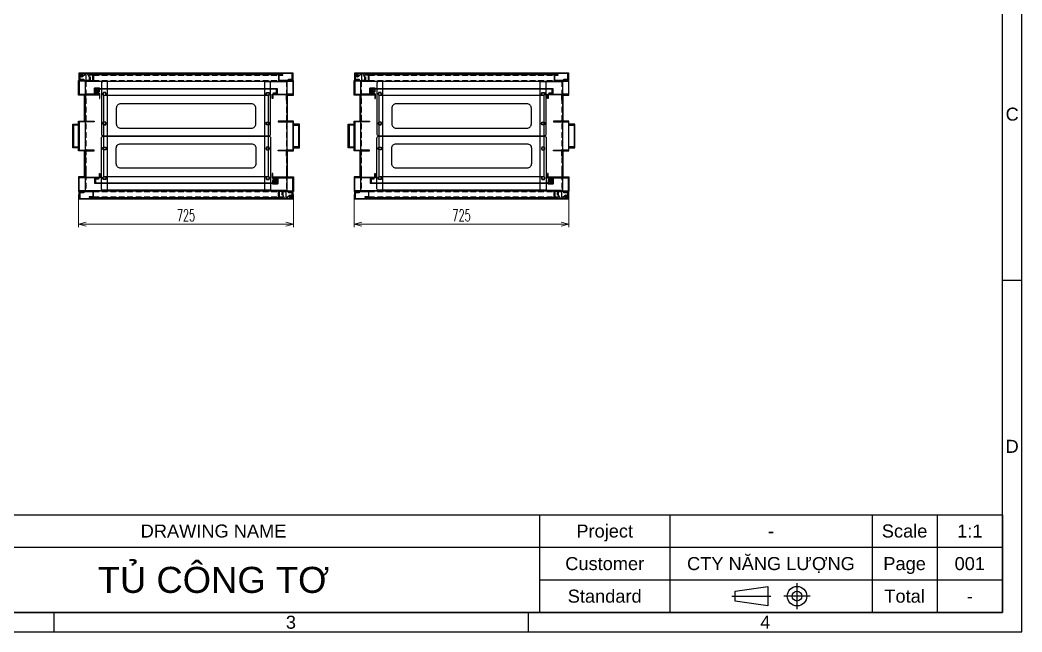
# Model space of a CAD drawing. Header units: millimetres. Extents: x -33730 to 17150, y -76829 to -27437.
# Drawn here: x -3911 to -530, y -76829 to -74763 of the extents above; entities that cross this region are included whole.
import ezdxf
from ezdxf.enums import TextEntityAlignment as Align

# ---------------------------------------------------------------- set-up
doc = ezdxf.new("R2010")
doc.units = ezdxf.units.MM
doc.header["$LTSCALE"] = 3
doc.linetypes.add('ACAD_ISO04W100', pattern=[30, 24, -3, 0, -3])
doc.linetypes.add('HIDDEN', pattern=[9.525, 6.35, -3.175])
for name, color, linetype in [('@.TEXT', 7, 'Continuous'), ('@.VISIBLE', 7, 'Continuous'), ('centerline', 6, 'ACAD_ISO04W100'), ('EQUIPMENT', 4, 'Continuous'), ('equipments', 2, 'Continuous'), ('S-DIM', 7, 'Continuous')]:
    doc.layers.add(name, color=color, linetype=linetype)
doc.styles.add('Ann_w01', font='romans.shx', dxfattribs={"width": 0.6, "bigfont": 'chineset.shx'})
doc.styles.add('Arial', font='arial.ttf')
doc.dimstyles.new('Dim 01_SC20', dxfattribs={"dimscale": 20, "dimtxt": 2, "dimasz": 1.3, "dimexe": 0.5, "dimexo": 0.5, "dimgap": 0.5, "dimtad": 1, "dimdec": 1, "dimzin": 12, "dimdsep": 46, "dimtxsty": 'Ann_w01', "dimblk": 'OPEN30', "dimcen": 1.5, "dimclrd": 6, "dimclre": 6, "dimclrt": 3, "dimadec": 1, "dimazin": 3, "dimtm": 1e-09, "dimtfac": 1, "dimtdec": 1, "dimtix": 1, "dimtmove": 0, "dimatfit": 3, "dimldrblk": 'OPEN30', "dimfxl": 1, "dimtolj": 1, "dimlwd": 0, "dimlwe": 0, "dimarcsym": 0})

# ---------------------------------------------------------------- blocks, each defined once
blk = doc.blocks.new('_Open30')
at = {"color": 0, "linetype": 'ByBlock', "lineweight": -2}
for p, q in [((-1, 0.27), (0, 0)), ((0, 0), (-1, -0.27)), ((0, 0), (-1, 0))]:
    blk.add_line(p, q, dxfattribs=at)
blk = doc.blocks.new('*D2167')
at = {"layer": 'Defpoints', "color": 0, "transparency": 16777216}
for p in [(-2783.7, -75341.7), (-2058.7, -75341.7), (-2058.7, -75452.3)]:
    blk.add_point(p, dxfattribs=at)
at = {"layer": 'S-DIM', "color": 6, "lineweight": 0, "transparency": 16777216}
for p, q in [((-2783.7, -75351.7), (-2783.7, -75462.3)), ((-2058.7, -75351.7), (-2058.7, -75462.3)), ((-2757.7, -75452.3), (-2084.7, -75452.3))]:
    blk.add_line(p, q, dxfattribs=at)
at = {"layer": 'S-DIM', "color": 6, "lineweight": 0, "transparency": 16777216, "xscale": 26, "yscale": 26, "zscale": 26, "rotation": 180}
blk.add_blockref('_Open30', (-2783.7, -75452.3), dxfattribs=at)
at = {"layer": 'S-DIM', "color": 6, "lineweight": 0, "transparency": 16777216, "xscale": 26, "yscale": 26, "zscale": 26}
blk.add_blockref('_Open30', (-2058.7, -75452.3), dxfattribs=at)
at = {"layer": 'S-DIM', "color": 3, "transparency": 16777216, "insert": (-2421.2, -75422.3), "char_height": 40, "attachment_point": 5, "style": 'Ann_w01'}
blk.add_mtext('\\A1;725', dxfattribs=at)
blk = doc.blocks.new('HL011-1 Top')
at = {"layer": 'centerline'}
for p, q in [((-20.3, 18.5), (-20.3, 16.5)), ((-3.8, 0), (4.2, 0)), ((0.2, 4), (0.2, -4))]:
    blk.add_line(p, q, dxfattribs=at)
at = {"layer": 'EQUIPMENT'}
for points in [[(-26, 17.5), (-26, 5.8, 0.131652), (-25.9, 5.3), (-26, 5.5), (-28, 5.5), (-28, 17.5), (-15, 17.5), (-15, 0, 0.414214), (-13, -2), (-10.3, -2)], [(-9.9, -3), (-10.3, -2), (-4, 4.2, -1.496606), (0.2, -6), (-19.3, -6), (-20.5, -6), (-20.5, -4), (-20.5, -4)]]:
    blk.add_lwpolyline(points, format="xyb", dxfattribs=at)
blk.add_lwpolyline([(-25.9, 5.3), (-19.3, -6), (-18.8, -5)], dxfattribs=at)
blk.add_circle((0.2, 0), 3.5, dxfattribs=at)
blk = doc.blocks.new('HL003-2 Top')
at = {"layer": 'centerline'}
blk.add_line((-1.6, 14.6), (-1.6, 2.6), dxfattribs=at)
for points in [[(3.5, 0), (-3.5, 0)], [(0, -3.5), (0, 3.5)]]:
    blk.add_lwpolyline(points, dxfattribs=at)
at = {"layer": 'EQUIPMENT'}
blk.add_line((7.2, 10.2), (5.2, 12.1), dxfattribs=at)
for points in [[(-6.3, 8.8), (-6.3, 9.9), (-9.8, 11.9), (-9.8, 13.6), (5.7, 13.6), (5.7, 11.3), (7.2, 10.2), (7.2, -5.4, -0.414214), (5.2, -7.4), (-9.3, -7.4), (-10.8, -5.2), (4.2, -5.2, 0.414214), (5.2, -4.2), (5.2, 12.1), (-9.8, 12.1)], [(-6.8, -3), (0, -3, 1), (0, 3), (-8, 3), (-7.4, 2.4, -0.414214), (-7.4, 0, 0.414214), (-7.4, -2.4), (-6.8, -3)]]:
    blk.add_lwpolyline(points, format="xyb", dxfattribs=at)
for points in [[(-7.3, -5.2), (-7.3, -2.9), (-10.8, -2.9), (-9.3, 1.8), (-9.3, 5.6), (-6.3, 8.8)], [(-4.6, 4.1), (-4.6, 13.6)], [(-4.1, 4.1), (-4.1, 13.6)], [(0.9, 4.1), (0.9, 13.6)], [(1.4, 4.1), (1.4, 13.6)]]:
    blk.add_lwpolyline(points, dxfattribs=at)
blk.add_lwpolyline([(-4.6, 4.1), (1.4, 4.1), (-1.6, 3.6)], close=True, dxfattribs=at)
blk = doc.blocks.new('*D2168')
at = {"layer": 'Defpoints', "color": 0, "transparency": 16777216}
for p in [(-3713.4, -75341.7), (-2988.4, -75341.7), (-2988.4, -75452.3)]:
    blk.add_point(p, dxfattribs=at)
at = {"layer": 'S-DIM', "color": 6, "lineweight": 0, "transparency": 16777216}
for p, q in [((-3713.4, -75351.7), (-3713.4, -75462.3)), ((-2988.4, -75351.7), (-2988.4, -75462.3)), ((-3687.4, -75452.3), (-3014.4, -75452.3))]:
    blk.add_line(p, q, dxfattribs=at)
at = {"layer": 'S-DIM', "color": 6, "lineweight": 0, "transparency": 16777216, "xscale": 26, "yscale": 26, "zscale": 26, "rotation": 180}
blk.add_blockref('_Open30', (-3713.4, -75452.3), dxfattribs=at)
at = {"layer": 'S-DIM', "color": 6, "lineweight": 0, "transparency": 16777216, "xscale": 26, "yscale": 26, "zscale": 26}
blk.add_blockref('_Open30', (-2988.4, -75452.3), dxfattribs=at)
at = {"layer": 'S-DIM', "color": 3, "transparency": 16777216, "insert": (-3350.9, -75422.3), "char_height": 40, "attachment_point": 5, "style": 'Ann_w01'}
blk.add_mtext('\\A1;725', dxfattribs=at)
blk = doc.blocks.new('Standard ISO')
at = {"color": 6}
for p, q in [((4, -2), (4, 2)), ((-6, 0), (0, 0)), ((6, 0), (2, 0))]:
    blk.add_line(p, q, dxfattribs=at)
blk.add_lwpolyline([(-0.5, 1.5), (-0.5, -1.5), (-5.5, -0.75), (-5.5, 0.75), (-0.5, 1.5)])
for radius in [1.5, 0.75]:
    blk.add_circle((4, 0), radius)
blk = doc.blocks.new('KHUNG BAN VE (Made by Tung)')
at = {"layer": '@.VISIBLE', "color": 8}
for p, q in [((294, 54), (297, 54)), ((223, 18), (223, 3)), ((243, 18), (243, 3)), ((274, 18), (274, 3)), ((284, 18), (284, 3)), ((123, 13), (294, 13)), ((223, 8), (294, 8)), ((148.5, 3), (148.5, 0)), ((221.25, 3), (221.25, 0))]:
    blk.add_line(p, q, dxfattribs=at)
for points in [[(0, 0), (297, 0), (297, 210), (0, 210)], [(3, 3), (294, 3), (294, 207), (3, 207)], [(3, 18), (294, 18), (294, 3), (3, 3)]]:
    blk.add_lwpolyline(points, close=True, dxfattribs=at)
blk.add_blockref('Standard ISO', (258.5, 5.5))
at = {"layer": '@.TEXT', "color": 1, "style": 'Arial'}
for s, p in [('C', (295.5, 79.5)), ('D', (295.5, 28.5)), ('3', (184.875, 1.5)), ('4', (257.625, 1.5))]:
    blk.add_text(s, height=2, dxfattribs=at).set_placement(p, align=Align.MIDDLE_CENTER)
at = {"layer": '@.TEXT', "color": 2, "style": 'Arial'}
for s, p in [('DRAWING NAME', (173, 15.5)), ('Project', (233, 15.5)), ('Scale', (279, 15.5)), ('Customer', (233, 10.5)), ('Page', (279, 10.5)), ('Standard', (233, 5.5)), ('Total', (279, 5.5))]:
    blk.add_text(s, height=2, dxfattribs=at).set_placement(p, align=Align.MIDDLE_CENTER)
at = {"layer": '@.TEXT', "color": 1, "style": 'Arial'}
for tag, height, p in [('DESIGNER_NAME', 2, (38, 15.5)), ('PROJECT_CODE', 2, (258.5, 15.5)), ('SCALE', 2, (289, 15.5)), ('APPROVED_NAME', 2, (38, 10.5)), ('CUSTOMER_NAME', 2, (258.5, 10.5)), ('PAGE', 2, (289, 10.5)), ('DRAWING_NAME', 4, (173, 8)), ('TOTAL', 2, (289, 5.5))]:
    blk.add_attdef(tag, text='', height=height, dxfattribs=at).set_placement(p, align=Align.MIDDLE_CENTER)

msp = doc.modelspace()

# ---------------------------------------------------------------- linework, layer by layer
at = {"layer": '@.VISIBLE'}
for p, q in [((-3663.35, -74946.71), (-3038.35, -74946.71)), ((-2733.73, -74946.71), (-2108.73, -74946.71)), ((-3663.35, -74968.71), (-3038.35, -74968.71)), ((-2733.73, -74968.71), (-2108.73, -74968.71)), ((-3663.35, -75339.71), (-3038.35, -75339.71)), ((-2733.73, -75339.71), (-2108.73, -75339.71)), ((-3663.35, -75361.71), (-3038.35, -75361.71)), ((-2733.73, -75361.71), (-2108.73, -75361.71))]:
    msp.add_line(p, q, dxfattribs=at)
at = {"layer": '@.VISIBLE', "linetype": 'HIDDEN'}
for p, q in [((-3663.35, -74948.71), (-3038.35, -74948.71)), ((-2733.73, -74948.71), (-2108.73, -74948.71)), ((-3663.35, -74966.71), (-3038.35, -74966.71)), ((-2733.73, -74966.71), (-2108.73, -74966.71)), ((-3663.35, -75341.71), (-3038.35, -75341.71)), ((-3663.35, -75359.71), (-3038.35, -75359.71)), ((-2733.73, -75341.71), (-2108.73, -75341.71)), ((-2733.73, -75359.71), (-2108.73, -75359.71))]:
    msp.add_line(p, q, dxfattribs=at)
at = {"layer": '@.VISIBLE', "color": 6, "linetype": 'HIDDEN'}
for p, q in [((-3689.35, -74969.71), (-3689.35, -75338.71)), ((-3012.35, -74969.71), (-3012.35, -75338.71)), ((-2759.73, -74969.71), (-2759.73, -75338.71)), ((-2082.73, -74969.71), (-2082.73, -75338.71))]:
    msp.add_line(p, q, dxfattribs=at)
at = {"layer": '@.VISIBLE', "color": 151}
for p, q in [((-3671.35, -75106.21), (-3671.35, -75104.21)), ((-3030.35, -75106.21), (-3030.35, -75104.21)), ((-2741.73, -75106.21), (-2741.73, -75104.21)), ((-2100.73, -75106.21), (-2100.73, -75104.21)), ((-3671.35, -75202.21), (-3671.35, -75204.21)), ((-3030.35, -75202.21), (-3030.35, -75204.21)), ((-2741.73, -75202.21), (-2741.73, -75204.21)), ((-2100.73, -75202.21), (-2100.73, -75204.21))]:
    msp.add_line(p, q, dxfattribs=at)
at = {"layer": '@.VISIBLE'}
for points in [[(-3693.35, -75016.71), (-3713.35, -75016.71), (-3713.35, -74966.71), (-3665.35, -74966.71), (-3665.35, -74948.71), (-3677.35, -74948.71), (-3677.35, -74946.71), (-3663.35, -74946.71), (-3663.35, -74968.71), (-3711.35, -74968.71), (-3711.35, -75014.71), (-3693.35, -75014.71)], [(-3008.35, -75016.71), (-2988.35, -75016.71), (-2988.35, -74966.71), (-3036.35, -74966.71), (-3036.35, -74948.71), (-3024.35, -74948.71), (-3024.35, -74946.71), (-3038.35, -74946.71), (-3038.35, -74968.71), (-2990.35, -74968.71), (-2990.35, -75014.71), (-3008.35, -75014.71)], [(-2763.73, -75016.71), (-2783.73, -75016.71), (-2783.73, -74966.71), (-2735.73, -74966.71), (-2735.73, -74948.71), (-2747.73, -74948.71), (-2747.73, -74946.71), (-2733.73, -74946.71), (-2733.73, -74968.71), (-2781.73, -74968.71), (-2781.73, -75014.71), (-2763.73, -75014.71)], [(-2078.73, -75016.71), (-2058.73, -75016.71), (-2058.73, -74966.71), (-2106.73, -74966.71), (-2106.73, -74948.71), (-2094.73, -74948.71), (-2094.73, -74946.71), (-2108.73, -74946.71), (-2108.73, -74968.71), (-2060.73, -74968.71), (-2060.73, -75014.71), (-2078.73, -75014.71)], [(-3628.35, -75016.71), (-3073.35, -75016.71), (-3073.35, -75291.71), (-3628.35, -75291.71)], [(-2698.73, -75016.71), (-2143.73, -75016.71), (-2143.73, -75291.71), (-2698.73, -75291.71)], [(-3713.35, -75194.21), (-3733.35, -75194.21), (-3733.35, -75114.21), (-3713.35, -75114.21), (-3713.35, -75117.21), (-3730.35, -75117.21), (-3730.35, -75191.21), (-3713.35, -75191.21)], [(-2988.35, -75194.21), (-2968.35, -75194.21), (-2968.35, -75114.21), (-2988.35, -75114.21), (-2988.35, -75117.21), (-2971.35, -75117.21), (-2971.35, -75191.21), (-2988.35, -75191.21)], [(-2783.73, -75194.21), (-2803.73, -75194.21), (-2803.73, -75114.21), (-2783.73, -75114.21), (-2783.73, -75117.21), (-2800.73, -75117.21), (-2800.73, -75191.21), (-2783.73, -75191.21)], [(-2058.73, -75194.21), (-2038.73, -75194.21), (-2038.73, -75114.21), (-2058.73, -75114.21), (-2058.73, -75117.21), (-2041.73, -75117.21), (-2041.73, -75191.21), (-2058.73, -75191.21)], [(-3693.35, -75291.71), (-3713.35, -75291.71), (-3713.35, -75341.71), (-3665.35, -75341.71), (-3665.35, -75359.71), (-3677.35, -75359.71), (-3677.35, -75361.71), (-3663.35, -75361.71), (-3663.35, -75339.71), (-3711.35, -75339.71), (-3711.35, -75293.71), (-3693.35, -75293.71)], [(-3008.35, -75291.71), (-2988.35, -75291.71), (-2988.35, -75341.71), (-3036.35, -75341.71), (-3036.35, -75359.71), (-3024.35, -75359.71), (-3024.35, -75361.71), (-3038.35, -75361.71), (-3038.35, -75339.71), (-2990.35, -75339.71), (-2990.35, -75293.71), (-3008.35, -75293.71)], [(-2763.73, -75291.71), (-2783.73, -75291.71), (-2783.73, -75341.71), (-2735.73, -75341.71), (-2735.73, -75359.71), (-2747.73, -75359.71), (-2747.73, -75361.71), (-2733.73, -75361.71), (-2733.73, -75339.71), (-2781.73, -75339.71), (-2781.73, -75293.71), (-2763.73, -75293.71)], [(-2078.73, -75291.71), (-2058.73, -75291.71), (-2058.73, -75341.71), (-2106.73, -75341.71), (-2106.73, -75359.71), (-2094.73, -75359.71), (-2094.73, -75361.71), (-2108.73, -75361.71), (-2108.73, -75339.71), (-2060.73, -75339.71), (-2060.73, -75293.71), (-2078.73, -75293.71)]]:
    msp.add_lwpolyline(points, close=True, dxfattribs=at)
at = {"layer": '@.VISIBLE', "color": 4}
for points in [[(-3696.35, -74964.21), (-3711.35, -74964.21), (-3711.35, -74941.21), (-2990.35, -74941.21), (-2990.35, -74964.21), (-3005.35, -74964.21), (-3005.35, -74962.21), (-2992.35, -74962.21), (-2992.35, -74943.21), (-3709.35, -74943.21), (-3709.35, -74962.21), (-3696.35, -74962.21)], [(-2766.73, -74964.21), (-2781.73, -74964.21), (-2781.73, -74941.21), (-2060.73, -74941.21), (-2060.73, -74964.21), (-2075.73, -74964.21), (-2075.73, -74962.21), (-2062.73, -74962.21), (-2062.73, -74943.21), (-2779.73, -74943.21), (-2779.73, -74962.21), (-2766.73, -74962.21)], [(-3646.35, -75010.91), (-3658.35, -75010.91), (-3658.35, -74993.91), (-3043.35, -74993.91), (-3043.35, -75010.91), (-3055.35, -75010.91), (-3055.35, -75008.91), (-3045.35, -75008.91), (-3045.35, -74995.91), (-3656.35, -74995.91), (-3656.35, -75008.91), (-3646.35, -75008.91)], [(-2716.73, -75010.91), (-2728.73, -75010.91), (-2728.73, -74993.91), (-2113.73, -74993.91), (-2113.73, -75010.91), (-2125.73, -75010.91), (-2125.73, -75008.91), (-2115.73, -75008.91), (-2115.73, -74995.91), (-2726.73, -74995.91), (-2726.73, -75008.91), (-2716.73, -75008.91)], [(-3055.35, -75297.51), (-3043.35, -75297.51), (-3043.35, -75314.51), (-3658.35, -75314.51), (-3658.35, -75297.51), (-3646.35, -75297.51), (-3646.35, -75299.51), (-3656.35, -75299.51), (-3656.35, -75312.51), (-3045.35, -75312.51), (-3045.35, -75299.51), (-3055.35, -75299.51)], [(-2125.73, -75297.51), (-2113.73, -75297.51), (-2113.73, -75314.51), (-2728.73, -75314.51), (-2728.73, -75297.51), (-2716.73, -75297.51), (-2716.73, -75299.51), (-2726.73, -75299.51), (-2726.73, -75312.51), (-2115.73, -75312.51), (-2115.73, -75299.51), (-2125.73, -75299.51)], [(-3005.35, -75344.21), (-2990.35, -75344.21), (-2990.35, -75367.21), (-3711.35, -75367.21), (-3711.35, -75344.21), (-3696.35, -75344.21), (-3696.35, -75346.21), (-3709.35, -75346.21), (-3709.35, -75365.21), (-2992.35, -75365.21), (-2992.35, -75346.21), (-3005.35, -75346.21)], [(-2075.73, -75344.21), (-2060.73, -75344.21), (-2060.73, -75367.21), (-2781.73, -75367.21), (-2781.73, -75344.21), (-2766.73, -75344.21), (-2766.73, -75346.21), (-2779.73, -75346.21), (-2779.73, -75365.21), (-2062.73, -75365.21), (-2062.73, -75346.21), (-2075.73, -75346.21)]]:
    msp.add_lwpolyline(points, close=True, dxfattribs=at)
at = {"layer": '@.VISIBLE', "color": 6}
for points in [[(-3616.35, -74969.71), (-3691.35, -74969.71), (-3691.35, -75338.71), (-3616.35, -75338.71)], [(-3085.35, -74969.71), (-3010.35, -74969.71), (-3010.35, -75338.71), (-3085.35, -75338.71)], [(-2686.73, -74969.71), (-2761.73, -74969.71), (-2761.73, -75338.71), (-2686.73, -75338.71)], [(-2155.73, -74969.71), (-2080.73, -74969.71), (-2080.73, -75338.71), (-2155.73, -75338.71)], [(-3621.85, -75007.46), (-3630.85, -75007.46), (-3630.85, -75016.46), (-3621.85, -75016.46)], [(-3079.85, -75007.46), (-3070.85, -75007.46), (-3070.85, -75016.46), (-3079.85, -75016.46)], [(-2692.23, -75007.46), (-2701.23, -75007.46), (-2701.23, -75016.46), (-2692.23, -75016.46)], [(-2150.23, -75007.46), (-2141.23, -75007.46), (-2141.23, -75016.46), (-2150.23, -75016.46)], [(-3621.85, -75107.46), (-3630.85, -75107.46), (-3630.85, -75116.46), (-3621.85, -75116.46)], [(-3079.85, -75107.46), (-3070.85, -75107.46), (-3070.85, -75116.46), (-3079.85, -75116.46)], [(-2692.23, -75107.46), (-2701.23, -75107.46), (-2701.23, -75116.46), (-2692.23, -75116.46)], [(-2150.23, -75107.46), (-2141.23, -75107.46), (-2141.23, -75116.46), (-2150.23, -75116.46)], [(-3621.85, -75200.96), (-3630.85, -75200.96), (-3630.85, -75191.96), (-3621.85, -75191.96)], [(-3079.85, -75200.96), (-3070.85, -75200.96), (-3070.85, -75191.96), (-3079.85, -75191.96)], [(-2692.23, -75200.96), (-2701.23, -75200.96), (-2701.23, -75191.96), (-2692.23, -75191.96)], [(-2150.23, -75200.96), (-2141.23, -75200.96), (-2141.23, -75191.96), (-2150.23, -75191.96)], [(-3621.85, -75300.96), (-3630.85, -75300.96), (-3630.85, -75291.96), (-3621.85, -75291.96)], [(-3079.85, -75300.96), (-3070.85, -75300.96), (-3070.85, -75291.96), (-3079.85, -75291.96)], [(-2692.23, -75300.96), (-2701.23, -75300.96), (-2701.23, -75291.96), (-2692.23, -75291.96)], [(-2150.23, -75300.96), (-2141.23, -75300.96), (-2141.23, -75291.96), (-2150.23, -75291.96)]]:
    msp.add_lwpolyline(points, close=True, dxfattribs=at)
at = {"layer": '@.VISIBLE', "color": 3}
for points in [[(-3631.35, -75153.21), (-3070.35, -75153.21, 0.4142136), (-3065.35, -75148.21), (-3065.35, -74975.71, 0.4142136), (-3070.35, -74970.71), (-3631.35, -74970.71, 0.4142136), (-3636.35, -74975.71), (-3636.35, -75148.21, 0.4142136)], [(-2701.73, -75153.21), (-2140.73, -75153.21, 0.4142136), (-2135.73, -75148.21), (-2135.73, -74975.71, 0.4142136), (-2140.73, -74970.71), (-2701.73, -74970.71, 0.4142136), (-2706.73, -74975.71), (-2706.73, -75148.21, 0.4142136)], [(-3624.35, -75007.96), (-3628.35, -75007.96, 0.4142136), (-3632.35, -75011.96), (-3632.35, -75011.96, 0.4142136), (-3628.35, -75015.96), (-3624.35, -75015.96, 0.4142136), (-3620.35, -75011.96), (-3620.35, -75011.96, 0.4142136)], [(-3077.35, -75007.96), (-3073.35, -75007.96, -0.4142136), (-3069.35, -75011.96), (-3069.35, -75011.96, -0.4142136), (-3073.35, -75015.96), (-3077.35, -75015.96, -0.4142136), (-3081.35, -75011.96), (-3081.35, -75011.96, -0.4142136)], [(-2694.73, -75007.96), (-2698.73, -75007.96, 0.4142136), (-2702.73, -75011.96), (-2702.73, -75011.96, 0.4142136), (-2698.73, -75015.96), (-2694.73, -75015.96, 0.4142136), (-2690.73, -75011.96), (-2690.73, -75011.96, 0.4142136)], [(-2147.73, -75007.96), (-2143.73, -75007.96, -0.4142136), (-2139.73, -75011.96), (-2139.73, -75011.96, -0.4142136), (-2143.73, -75015.96), (-2147.73, -75015.96, -0.4142136), (-2151.73, -75011.96), (-2151.73, -75011.96, -0.4142136)], [(-3571.35, -75128.21), (-3130.35, -75128.21, 0.4142136), (-3115.35, -75113.21), (-3115.35, -75060.71, 0.4142136), (-3130.35, -75045.71), (-3571.35, -75045.71, 0.4142136), (-3586.35, -75060.71), (-3586.35, -75113.21, 0.4142136)], [(-2641.73, -75128.21), (-2200.73, -75128.21, 0.4142136), (-2185.73, -75113.21), (-2185.73, -75060.71, 0.4142136), (-2200.73, -75045.71), (-2641.73, -75045.71, 0.4142136), (-2656.73, -75060.71), (-2656.73, -75113.21, 0.4142136)], [(-3624.35, -75107.96), (-3628.35, -75107.96, 0.4142136), (-3632.35, -75111.96), (-3632.35, -75111.96, 0.4142136), (-3628.35, -75115.96), (-3624.35, -75115.96, 0.4142136), (-3620.35, -75111.96), (-3620.35, -75111.96, 0.4142136)], [(-3077.35, -75107.96), (-3073.35, -75107.96, -0.4142136), (-3069.35, -75111.96), (-3069.35, -75111.96, -0.4142136), (-3073.35, -75115.96), (-3077.35, -75115.96, -0.4142136), (-3081.35, -75111.96), (-3081.35, -75111.96, -0.4142136)], [(-2694.73, -75107.96), (-2698.73, -75107.96, 0.4142136), (-2702.73, -75111.96), (-2702.73, -75111.96, 0.4142136), (-2698.73, -75115.96), (-2694.73, -75115.96, 0.4142136), (-2690.73, -75111.96), (-2690.73, -75111.96, 0.4142136)], [(-2147.73, -75107.96), (-2143.73, -75107.96, -0.4142136), (-2139.73, -75111.96), (-2139.73, -75111.96, -0.4142136), (-2143.73, -75115.96), (-2147.73, -75115.96, -0.4142136), (-2151.73, -75111.96), (-2151.73, -75111.96, -0.4142136)], [(-3631.35, -75155.21), (-3070.35, -75155.21, -0.4142136), (-3065.35, -75160.21), (-3065.35, -75332.71, -0.4142136), (-3070.35, -75337.71), (-3631.35, -75337.71, -0.4142136), (-3636.35, -75332.71), (-3636.35, -75160.21, -0.4142136)], [(-2701.73, -75155.21), (-2140.73, -75155.21, -0.4142136), (-2135.73, -75160.21), (-2135.73, -75332.71, -0.4142136), (-2140.73, -75337.71), (-2701.73, -75337.71, -0.4142136), (-2706.73, -75332.71), (-2706.73, -75160.21, -0.4142136)], [(-3571.35, -75180.21), (-3130.35, -75180.21, -0.4142136), (-3115.35, -75195.21), (-3115.35, -75247.71, -0.4142136), (-3130.35, -75262.71), (-3571.35, -75262.71, -0.4142136), (-3586.35, -75247.71), (-3586.35, -75195.21, -0.4142136)], [(-2641.73, -75180.21), (-2200.73, -75180.21, -0.4142136), (-2185.73, -75195.21), (-2185.73, -75247.71, -0.4142136), (-2200.73, -75262.71), (-2641.73, -75262.71, -0.4142136), (-2656.73, -75247.71), (-2656.73, -75195.21, -0.4142136)], [(-3624.35, -75200.46), (-3628.35, -75200.46, -0.4142136), (-3632.35, -75196.46), (-3632.35, -75196.46, -0.4142136), (-3628.35, -75192.46), (-3624.35, -75192.46, -0.4142136), (-3620.35, -75196.46), (-3620.35, -75196.46, -0.4142136)], [(-3077.35, -75200.46), (-3073.35, -75200.46, 0.4142136), (-3069.35, -75196.46), (-3069.35, -75196.46, 0.4142136), (-3073.35, -75192.46), (-3077.35, -75192.46, 0.4142136), (-3081.35, -75196.46), (-3081.35, -75196.46, 0.4142136)], [(-2694.73, -75200.46), (-2698.73, -75200.46, -0.4142136), (-2702.73, -75196.46), (-2702.73, -75196.46, -0.4142136), (-2698.73, -75192.46), (-2694.73, -75192.46, -0.4142136), (-2690.73, -75196.46), (-2690.73, -75196.46, -0.4142136)], [(-2147.73, -75200.46), (-2143.73, -75200.46, 0.4142136), (-2139.73, -75196.46), (-2139.73, -75196.46, 0.4142136), (-2143.73, -75192.46), (-2147.73, -75192.46, 0.4142136), (-2151.73, -75196.46), (-2151.73, -75196.46, 0.4142136)], [(-3624.35, -75300.46), (-3628.35, -75300.46, -0.4142136), (-3632.35, -75296.46), (-3632.35, -75296.46, -0.4142136), (-3628.35, -75292.46), (-3624.35, -75292.46, -0.4142136), (-3620.35, -75296.46), (-3620.35, -75296.46, -0.4142136)], [(-3077.35, -75300.46), (-3073.35, -75300.46, 0.4142136), (-3069.35, -75296.46), (-3069.35, -75296.46, 0.4142136), (-3073.35, -75292.46), (-3077.35, -75292.46, 0.4142136), (-3081.35, -75296.46), (-3081.35, -75296.46, 0.4142136)], [(-2694.73, -75300.46), (-2698.73, -75300.46, -0.4142136), (-2702.73, -75296.46), (-2702.73, -75296.46, -0.4142136), (-2698.73, -75292.46), (-2694.73, -75292.46, -0.4142136), (-2690.73, -75296.46), (-2690.73, -75296.46, -0.4142136)], [(-2147.73, -75300.46), (-2143.73, -75300.46, 0.4142136), (-2139.73, -75296.46), (-2139.73, -75296.46, 0.4142136), (-2143.73, -75292.46), (-2147.73, -75292.46, 0.4142136), (-2151.73, -75296.46), (-2151.73, -75296.46, 0.4142136)]]:
    msp.add_lwpolyline(points, format="xyb", close=True, dxfattribs=at)
at = {"layer": '@.VISIBLE', "color": 1}
for points in [[(-3710.85, -75293.71), (-3693.35, -75293.71), (-3693.35, -75204.21), (-3713.35, -75204.21), (-3713.35, -75104.21), (-3693.35, -75104.21), (-3693.35, -75014.71), (-3710.85, -75014.71), (-3710.85, -75012.71), (-3691.35, -75012.71), (-3691.35, -75106.21), (-3711.35, -75106.21), (-3711.35, -75202.21), (-3691.35, -75202.21), (-3691.35, -75295.71), (-3710.85, -75295.71)], [(-2990.85, -75293.71), (-3008.35, -75293.71), (-3008.35, -75204.21), (-2988.35, -75204.21), (-2988.35, -75104.21), (-3008.35, -75104.21), (-3008.35, -75014.71), (-2990.85, -75014.71), (-2990.85, -75012.71), (-3010.35, -75012.71), (-3010.35, -75106.21), (-2990.35, -75106.21), (-2990.35, -75202.21), (-3010.35, -75202.21), (-3010.35, -75295.71), (-2990.85, -75295.71)], [(-2781.23, -75293.71), (-2763.73, -75293.71), (-2763.73, -75204.21), (-2783.73, -75204.21), (-2783.73, -75104.21), (-2763.73, -75104.21), (-2763.73, -75014.71), (-2781.23, -75014.71), (-2781.23, -75012.71), (-2761.73, -75012.71), (-2761.73, -75106.21), (-2781.73, -75106.21), (-2781.73, -75202.21), (-2761.73, -75202.21), (-2761.73, -75295.71), (-2781.23, -75295.71)], [(-2061.23, -75293.71), (-2078.73, -75293.71), (-2078.73, -75204.21), (-2058.73, -75204.21), (-2058.73, -75104.21), (-2078.73, -75104.21), (-2078.73, -75014.71), (-2061.23, -75014.71), (-2061.23, -75012.71), (-2080.73, -75012.71), (-2080.73, -75106.21), (-2060.73, -75106.21), (-2060.73, -75202.21), (-2080.73, -75202.21), (-2080.73, -75295.71), (-2061.23, -75295.71)]]:
    msp.add_lwpolyline(points, close=True, dxfattribs=at)
at = {"layer": '@.VISIBLE', "color": 2}
for points in [[(-3641.35, -75027.71), (-3641.35, -75012.71), (-3691.35, -75012.71), (-3691.35, -75032.71), (-3689.35, -75032.71), (-3689.35, -75014.71), (-3643.35, -75014.71), (-3643.35, -75027.71)], [(-3060.35, -75027.71), (-3060.35, -75012.71), (-3010.35, -75012.71), (-3010.35, -75032.71), (-3012.35, -75032.71), (-3012.35, -75014.71), (-3058.35, -75014.71), (-3058.35, -75027.71)], [(-2711.73, -75027.71), (-2711.73, -75012.71), (-2761.73, -75012.71), (-2761.73, -75032.71), (-2759.73, -75032.71), (-2759.73, -75014.71), (-2713.73, -75014.71), (-2713.73, -75027.71)], [(-2130.73, -75027.71), (-2130.73, -75012.71), (-2080.73, -75012.71), (-2080.73, -75032.71), (-2082.73, -75032.71), (-2082.73, -75014.71), (-2128.73, -75014.71), (-2128.73, -75027.71)], [(-3641.35, -75280.71), (-3641.35, -75295.71), (-3691.35, -75295.71), (-3691.35, -75275.71), (-3689.35, -75275.71), (-3689.35, -75293.71), (-3643.35, -75293.71), (-3643.35, -75280.71)], [(-3060.35, -75280.71), (-3060.35, -75295.71), (-3010.35, -75295.71), (-3010.35, -75275.71), (-3012.35, -75275.71), (-3012.35, -75293.71), (-3058.35, -75293.71), (-3058.35, -75280.71)], [(-2711.73, -75280.71), (-2711.73, -75295.71), (-2761.73, -75295.71), (-2761.73, -75275.71), (-2759.73, -75275.71), (-2759.73, -75293.71), (-2713.73, -75293.71), (-2713.73, -75280.71)], [(-2130.73, -75280.71), (-2130.73, -75295.71), (-2080.73, -75295.71), (-2080.73, -75275.71), (-2082.73, -75275.71), (-2082.73, -75293.71), (-2128.73, -75293.71), (-2128.73, -75280.71)]]:
    msp.add_lwpolyline(points, close=True, dxfattribs=at)
at = {"layer": '@.VISIBLE', "color": 151}
for points in [[(-3661.35, -75106.21), (-3691.35, -75106.21), (-3691.35, -75086.21), (-3689.35, -75086.21), (-3689.35, -75104.21), (-3661.35, -75104.21)], [(-3040.35, -75106.21), (-3010.35, -75106.21), (-3010.35, -75086.21), (-3012.35, -75086.21), (-3012.35, -75104.21), (-3040.35, -75104.21)], [(-2731.73, -75106.21), (-2761.73, -75106.21), (-2761.73, -75086.21), (-2759.73, -75086.21), (-2759.73, -75104.21), (-2731.73, -75104.21)], [(-2110.73, -75106.21), (-2080.73, -75106.21), (-2080.73, -75086.21), (-2082.73, -75086.21), (-2082.73, -75104.21), (-2110.73, -75104.21)], [(-3661.35, -75202.21), (-3691.35, -75202.21), (-3691.35, -75222.21), (-3689.35, -75222.21), (-3689.35, -75204.21), (-3661.35, -75204.21)], [(-3040.35, -75202.21), (-3010.35, -75202.21), (-3010.35, -75222.21), (-3012.35, -75222.21), (-3012.35, -75204.21), (-3040.35, -75204.21)], [(-2731.73, -75202.21), (-2761.73, -75202.21), (-2761.73, -75222.21), (-2759.73, -75222.21), (-2759.73, -75204.21), (-2731.73, -75204.21)], [(-2110.73, -75202.21), (-2080.73, -75202.21), (-2080.73, -75222.21), (-2082.73, -75222.21), (-2082.73, -75204.21), (-2110.73, -75204.21)]]:
    msp.add_lwpolyline(points, close=True, dxfattribs=at)

# ---------------------------------------------------------------- block references
at = {"layer": '@.VISIBLE'}
ref = msp.add_blockref('KHUNG BAN VE (Made by Tung)', (-7064.18, -76829.43), dxfattribs=dict(at, xscale=22, yscale=22, zscale=22))
ref.add_attrib('TOTAL', '-', dxfattribs={"layer": '@.TEXT', "color": 1, "height": 44, "style": 'Arial'}).set_placement((-706.18, -76708.43), align=Align.MIDDLE_CENTER)
ref.add_attrib('PAGE', '001', dxfattribs={"layer": '@.TEXT', "color": 1, "height": 44, "style": 'Arial'}).set_placement((-706.18, -76598.43), align=Align.MIDDLE_CENTER)
ref.add_attrib('SCALE', '1:1', dxfattribs={"layer": '@.TEXT', "color": 1, "height": 44, "style": 'Arial'}).set_placement((-706.18, -76488.43), align=Align.MIDDLE_CENTER)
ref.add_attrib('CUSTOMER_NAME', 'CTY NĂNG LƯỢNG', dxfattribs={"layer": '@.TEXT', "color": 1, "height": 44, "style": 'Arial'}).set_placement((-1377.18, -76598.43), align=Align.MIDDLE_CENTER)
ref.add_attrib('PROJECT_CODE', '-', dxfattribs={"layer": '@.TEXT', "color": 1, "height": 44, "style": 'Arial'}).set_placement((-1377.18, -76488.43), align=Align.MIDDLE_CENTER)
ref.add_attrib('DRAWING_NAME', 'TỦ CÔNG TƠ', dxfattribs={"layer": '@.TEXT', "color": 1, "height": 88, "style": 'Arial'}).set_placement((-3258.18, -76653.43), align=Align.MIDDLE_CENTER)
at = {"layer": 'equipments', "rotation": 180}
for name, p in [('HL011-1 Top', (-3702.85, -74949.21)), ('HL011-1 Top', (-2773.23, -74949.21)), ('HL003-2 Top', (-3653.15, -74999.11)), ('HL003-2 Top', (-2723.53, -74999.11))]:
    msp.add_blockref(name, p, dxfattribs=at)
at = {"layer": 'equipments'}
for name, p in [('HL003-2 Top', (-3048.55, -75309.31)), ('HL003-2 Top', (-2118.93, -75309.31)), ('HL011-1 Top', (-2998.85, -75359.21)), ('HL011-1 Top', (-2069.23, -75359.21))]:
    msp.add_blockref(name, p, dxfattribs=at)

# ---------------------------------------------------------------- dimensions: what is measured, and where the dimension line sits
at = {"layer": 'S-DIM'}
for base, p1, p2, picture, middle in [((-2988.35, -75452.33), (-3713.35, -75341.71), (-2988.35, -75341.71), '*D2168', (-3350.85, -75422.33)), ((-2058.73, -75452.33), (-2783.73, -75341.71), (-2058.73, -75341.71), '*D2167', (-2421.23, -75422.33))]:
    dim = msp.add_linear_dim(base=base, p1=p1, p2=p2, dimstyle='Dim 01_SC20', dxfattribs=at)
    dim.commit()
    dim.dimension.update_dxf_attribs({"geometry": picture, "text_midpoint": middle})

doc.saveas('drawing.dxf')
